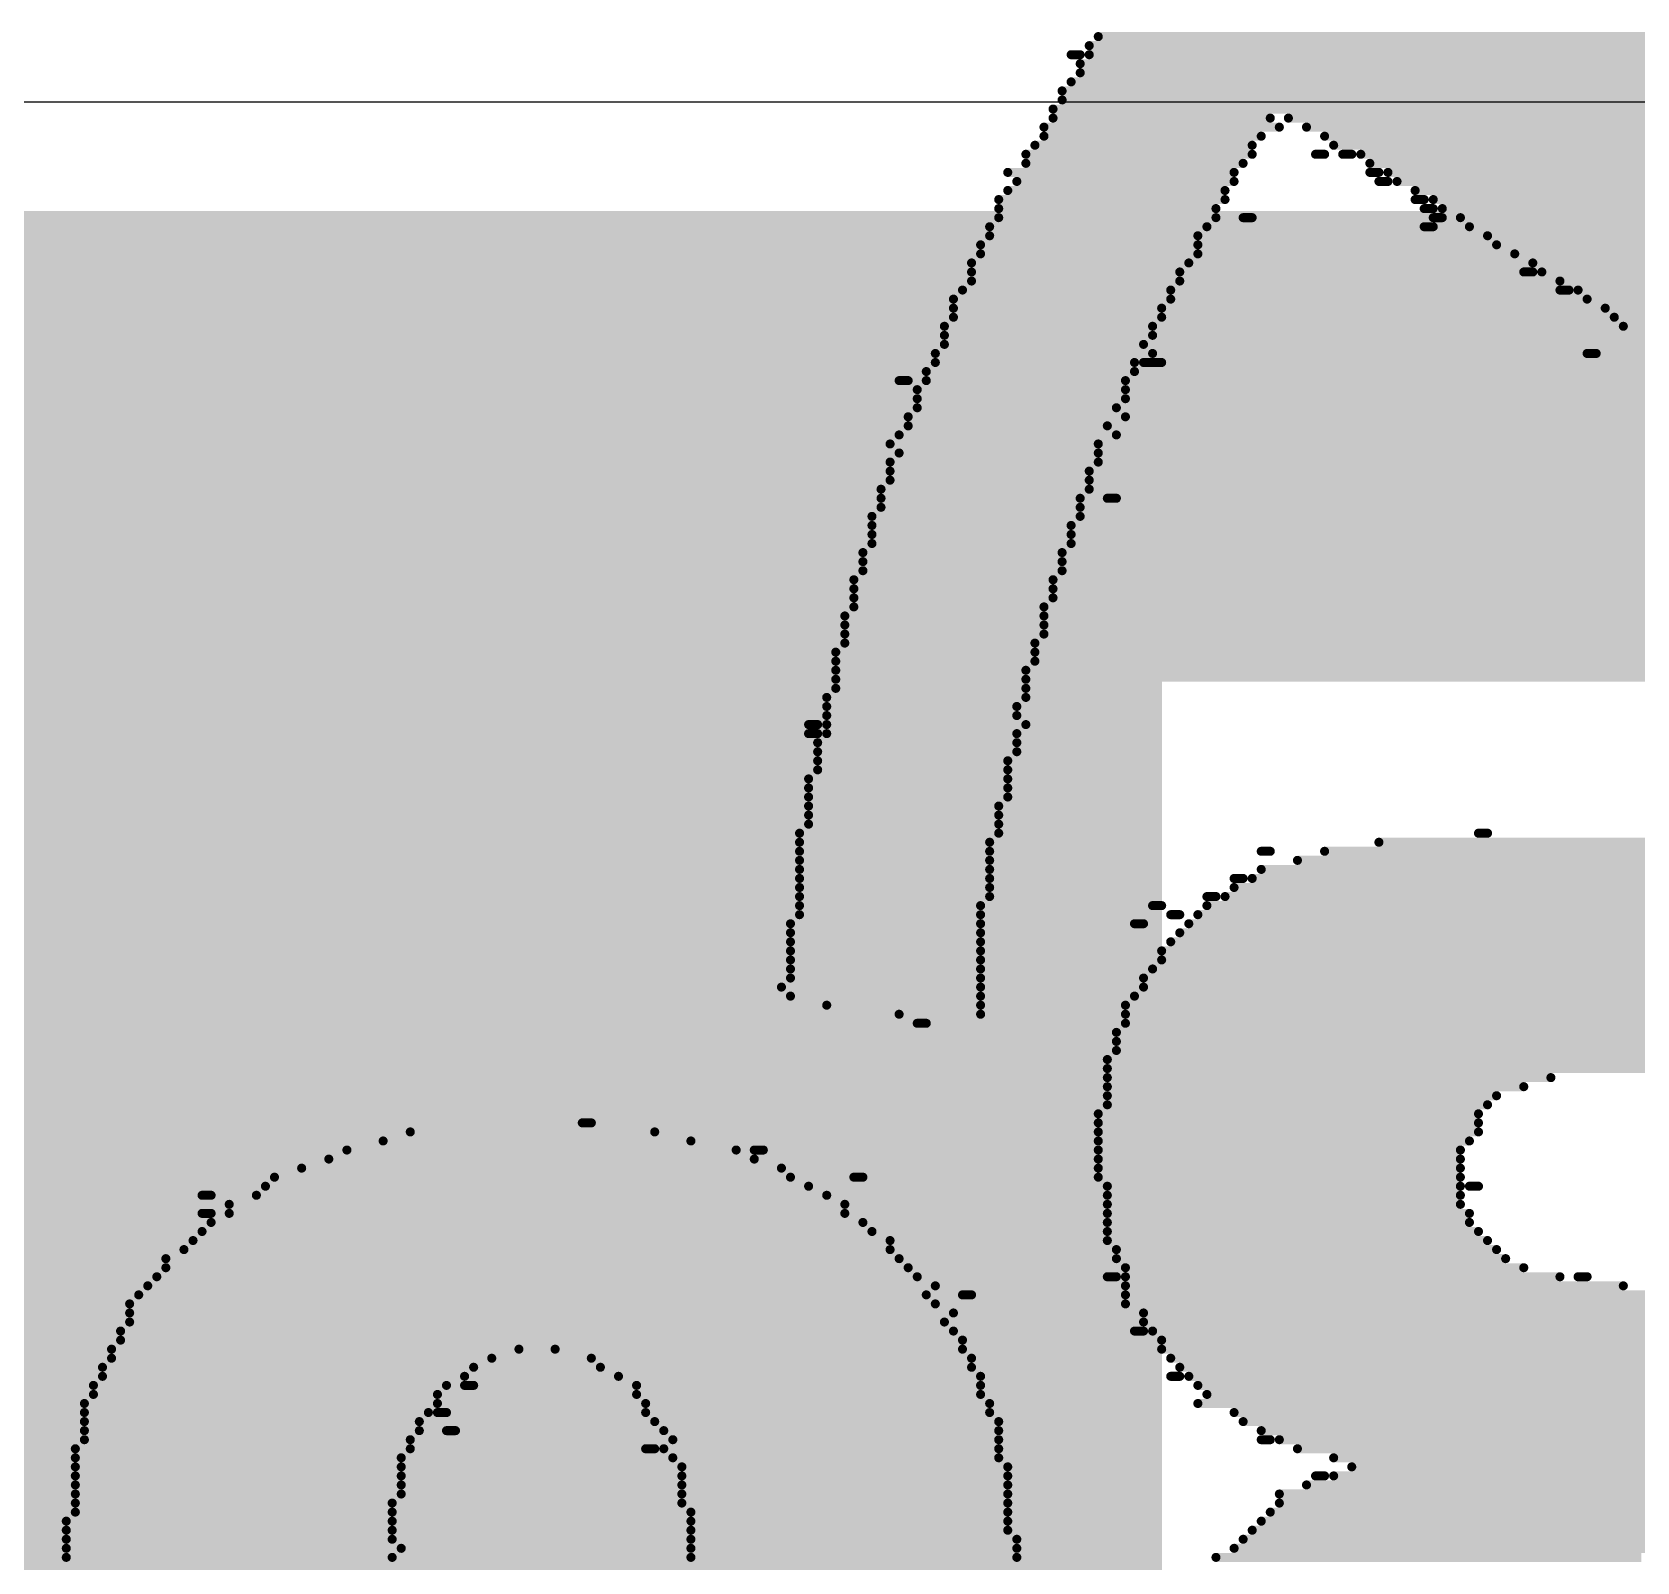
# Model space of a CAD drawing. Header units: inches. Extents: x 0 to 446, y -21 to 70.
# Drawn here: x 17.565 to 22.068, y 52.612 to 56.905 of the extents above; entities that cross this region are included whole.
import ezdxf

# ---------------------------------------------------------------- set-up
doc = ezdxf.new("R2010")
doc.units = ezdxf.units.IN
doc.layers.add('Bottom Overlay', color=54, linetype='Continuous')
doc.layers.add('Top Layer', color=1, linetype='Continuous')

msp = doc.modelspace()

# ---------------------------------------------------------------- hatches: boundary and pattern name
at = {"layer": 'Top Layer'}
for points in [[(11.8999, 10.6627), (20.7353, 10.6627), (20.7353, 56.4031), (11.8999, 56.4031)], [(15.3378, 55.0823), (81.581, 55.0823), (81.581, 56.4031), (15.3378, 56.4031)]]:
    msp.add_hatch(color=1, dxfattribs=at).paths.add_polyline_path(points)

# ---------------------------------------------------------------- linework, layer by layer
at = {"layer": 'Bottom Overlay', "const_width": 0.0254}
for points in [[(20.5308, 56.8667), (24.4424, 56.8667)], [(20.5562, 56.8921), (24.417, 56.8921)], [(20.48, 56.8413), (20.5054, 56.8413)], [(20.5054, 56.8159), (24.5186, 56.8159)], [(20.5308, 56.8413), (24.4678, 56.8413)], [(20.5054, 56.7905), (24.544, 56.7905)], [(20.4546, 56.7397), (24.5948, 56.7397)], [(20.48, 56.7651), (24.5694, 56.7651)], [(20.4292, 56.6889), (24.6456, 56.6889)], [(20.4546, 56.7143), (24.6202, 56.7143)], [(20.4038, 56.6381), (21.0642, 56.6381)], [(20.4292, 56.6635), (21.0388, 56.6635)], [(21.0896, 56.6635), (24.671, 56.6635)], [(21.1404, 56.6381), (24.6964, 56.6381)], [(20.4038, 56.6127), (21.0134, 56.6127)], [(21.1912, 56.6127), (24.7218, 56.6127)], [(20.353, 56.5619), (20.988, 56.5619)], [(20.3784, 56.5873), (20.988, 56.5873)], [(21.1658, 56.5619), (21.1912, 56.5619)], [(21.2166, 56.5873), (24.7472, 56.5873)], [(21.242, 56.5619), (21.2674, 56.5619)], [(21.2928, 56.5619), (24.7726, 56.5619)], [(20.3022, 56.5111), (20.9372, 56.5111)], [(20.353, 56.5365), (20.9626, 56.5365)], [(21.3182, 56.5365), (24.798, 56.5365)], [(21.3182, 56.5111), (21.3436, 56.5111)], [(21.369, 56.5111), (24.8234, 56.5111)], [(20.3022, 56.4603), (20.9118, 56.4603)], [(20.3276, 56.4857), (20.9372, 56.4857)], [(21.3436, 56.4857), (21.369, 56.4857)], [(21.3944, 56.4857), (24.8488, 56.4857)], [(21.4452, 56.4603), (24.8996, 56.4603)], [(20.2768, 56.4349), (20.9118, 56.4349)], [(20.2768, 56.4095), (20.8864, 56.4095)], [(21.4452, 56.4349), (21.4706, 56.4349)], [(21.4706, 56.4095), (21.496, 56.4095)], [(21.496, 56.4349), (24.925, 56.4349)], [(21.5214, 56.4095), (24.925, 56.4095)], [(20.2768, 56.3841), (20.8864, 56.3841)], [(20.9626, 56.3841), (20.988, 56.3841)], [(21.496, 56.3841), (21.5214, 56.3841)], [(21.5722, 56.3841), (24.9504, 56.3841)], [(20.2514, 56.3587), (20.861, 56.3587)], [(20.2514, 56.3333), (20.8356, 56.3333)], [(21.4706, 56.3587), (21.496, 56.3587)], [(21.5976, 56.3587), (25.0012, 56.3587)], [(21.6484, 56.3333), (25.0266, 56.3333)], [(20.226, 56.3079), (20.8356, 56.3079)], [(20.226, 56.2825), (20.8356, 56.2825)], [(21.6738, 56.3079), (25.052, 56.3079)], [(21.7246, 56.2825), (25.0774, 56.2825)], [(20.2006, 56.2571), (20.8102, 56.2571)], [(20.2006, 56.2317), (20.7848, 56.2317)], [(21.75, 56.2317), (21.7754, 56.2317)], [(21.7754, 56.2571), (25.1028, 56.2571)], [(21.8008, 56.2317), (25.1282, 56.2317)], [(20.2006, 56.2063), (20.7848, 56.2063)], [(21.8516, 56.2063), (25.1536, 56.2063)], [(20.1498, 56.1555), (20.7594, 56.1555)], [(20.1752, 56.1809), (20.7594, 56.1809)], [(21.8516, 56.1809), (21.877, 56.1809)], [(21.9024, 56.1809), (25.179, 56.1809)], [(21.9278, 56.1555), (25.2044, 56.1555)], [(20.1498, 56.1301), (20.734, 56.1301)], [(20.1498, 56.1047), (20.734, 56.1047)], [(21.9786, 56.1301), (25.2298, 56.1301)], [(22.004, 56.1047), (25.2806, 56.1047)], [(20.1244, 56.0793), (20.7086, 56.0793)], [(20.1244, 56.0539), (20.7086, 56.0539)], [(22.0294, 56.0793), (25.2806, 56.0793)], [(22.0802, 56.0539), (25.306, 56.0539)], [(20.099, 56.0031), (20.7086, 56.0031)], [(20.1244, 56.0285), (20.6832, 56.0285)], [(21.9278, 56.0031), (21.9532, 56.0031)], [(20.099, 55.9777), (20.6578, 55.9777)], [(20.6832, 55.9777), (20.734, 55.9777)], [(19.9974, 55.9269), (20.0228, 55.9269)], [(20.0736, 55.9523), (20.6578, 55.9523)], [(20.0736, 55.9269), (20.6324, 55.9269)], [(20.0482, 55.9015), (20.6324, 55.9015)], [(20.0482, 55.8761), (20.6324, 55.8761)], [(20.0228, 55.8253), (20.6324, 55.8253)], [(20.0482, 55.8507), (20.607, 55.8507)], [(20.0228, 55.7999), (20.5816, 55.7999)], [(19.972, 55.7491), (20.5562, 55.7491)], [(19.9974, 55.7745), (20.607, 55.7745)], [(19.972, 55.6983), (20.5562, 55.6983)], [(19.9974, 55.7237), (20.5562, 55.7237)], [(19.972, 55.6729), (20.5308, 55.6729)], [(19.972, 55.6475), (20.5308, 55.6475)], [(19.9466, 55.6221), (20.5308, 55.6221)], [(19.9466, 55.5967), (20.5054, 55.5967)], [(19.9466, 55.5713), (20.5054, 55.5713)], [(20.5816, 55.5967), (20.607, 55.5967)], [(19.9212, 55.5459), (20.5054, 55.5459)], [(19.9212, 55.5205), (20.48, 55.5205)], [(19.9212, 55.4951), (20.48, 55.4951)], [(19.9212, 55.4697), (20.48, 55.4697)], [(19.8958, 55.4443), (20.4546, 55.4443)], [(19.8958, 55.4189), (20.4546, 55.4189)], [(19.8958, 55.3935), (20.4546, 55.3935)], [(19.8704, 55.3681), (20.4292, 55.3681)], [(19.8704, 55.3427), (20.4292, 55.3427)], [(19.8704, 55.3173), (20.4292, 55.3173)], [(19.8704, 55.2919), (20.4038, 55.2919)], [(19.845, 55.2665), (20.4038, 55.2665)], [(19.845, 55.2411), (20.4038, 55.2411)], [(19.845, 55.2157), (20.4038, 55.2157)], [(19.8196, 55.1649), (20.3784, 55.1649)], [(19.845, 55.1903), (20.3784, 55.1903)], [(19.8196, 55.1395), (20.3784, 55.1395)], [(19.8196, 55.1141), (20.353, 55.1141)], [(19.8196, 55.0887), (20.353, 55.0887)], [(19.8196, 55.0633), (20.353, 55.0633)], [(19.7942, 55.0379), (20.353, 55.0379)], [(19.7942, 55.0125), (20.3276, 55.0125)], [(19.7942, 54.9871), (20.3276, 54.9871)], [(19.7434, 54.9617), (19.7688, 54.9617)], [(19.7434, 54.9363), (19.7688, 54.9363)], [(19.7942, 54.9617), (20.353, 54.9617)], [(19.7942, 54.9363), (20.3276, 54.9363)], [(19.7688, 54.9109), (20.3276, 54.9109)], [(19.7688, 54.8855), (20.3276, 54.8855)], [(19.7688, 54.8601), (20.3022, 54.8601)], [(19.7688, 54.8347), (20.3022, 54.8347)], [(19.7434, 54.8093), (20.3022, 54.8093)], [(19.7434, 54.7839), (20.3022, 54.7839)], [(19.7434, 54.7585), (20.3022, 54.7585)], [(19.7434, 54.7331), (20.2768, 54.7331)], [(19.7434, 54.7077), (20.2768, 54.7077)], [(19.718, 54.6569), (20.2768, 54.6569)], [(19.7434, 54.6823), (20.2768, 54.6823)], [(21.623, 54.6569), (21.6484, 54.6569)], [(19.718, 54.6315), (20.2514, 54.6315)], [(19.718, 54.6061), (20.2514, 54.6061)], [(21.0134, 54.6061), (21.0388, 54.6061)], [(21.1912, 54.6061), (23.4264, 54.6061)], [(21.3436, 54.6315), (23.4264, 54.6315)], [(19.718, 54.5807), (20.2514, 54.5807)], [(21.115, 54.5807), (23.4264, 54.5807)], [(19.718, 54.5553), (20.2514, 54.5553)], [(19.718, 54.5299), (20.2514, 54.5299)], [(20.9372, 54.5299), (20.9626, 54.5299)], [(20.988, 54.5299), (23.4264, 54.5299)], [(21.0134, 54.5553), (23.4264, 54.5553)], [(19.718, 54.5045), (20.2514, 54.5045)], [(19.718, 54.4791), (20.2514, 54.4791)], [(20.861, 54.4791), (20.8864, 54.4791)], [(20.9118, 54.4791), (23.4264, 54.4791)], [(20.9372, 54.5045), (23.4264, 54.5045)], [(19.718, 54.4537), (20.226, 54.4537)], [(19.718, 54.4283), (20.226, 54.4283)], [(20.7086, 54.4537), (20.734, 54.4537)], [(20.7594, 54.4283), (20.7848, 54.4283)], [(20.8356, 54.4283), (23.4264, 54.4283)], [(20.861, 54.4537), (23.4264, 54.4537)], [(19.6926, 54.4029), (20.226, 54.4029)], [(20.6578, 54.4029), (20.6832, 54.4029)], [(20.8102, 54.4029), (23.4264, 54.4029)], [(19.6926, 54.3775), (20.226, 54.3775)], [(19.6926, 54.3521), (20.226, 54.3521)], [(20.7594, 54.3521), (23.4264, 54.3521)], [(20.7848, 54.3775), (23.4264, 54.3775)], [(19.6926, 54.3267), (20.226, 54.3267)], [(19.6926, 54.3013), (20.226, 54.3013)], [(20.734, 54.3267), (23.4264, 54.3267)], [(20.734, 54.3013), (23.4264, 54.3013)], [(19.6926, 54.2759), (20.226, 54.2759)], [(19.6926, 54.2505), (20.226, 54.2505)], [(20.6832, 54.2505), (23.4264, 54.2505)], [(20.7086, 54.2759), (23.4264, 54.2759)], [(19.6672, 54.2251), (20.226, 54.2251)], [(20.6832, 54.2251), (23.4264, 54.2251)], [(19.6926, 54.1997), (20.226, 54.1997)], [(19.7942, 54.1743), (20.226, 54.1743)], [(20.6324, 54.1743), (23.4264, 54.1743)], [(20.6578, 54.1997), (23.4264, 54.1997)], [(19.9974, 54.1489), (20.226, 54.1489)], [(20.0482, 54.1235), (20.0736, 54.1235)], [(20.6324, 54.1489), (23.4264, 54.1489)], [(20.6324, 54.1235), (23.4264, 54.1235)], [(20.607, 54.0981), (23.4264, 54.0981)], [(20.607, 54.0727), (23.4264, 54.0727)], [(20.5816, 54.0219), (23.4264, 54.0219)], [(20.607, 54.0473), (23.4264, 54.0473)], [(20.5816, 53.9965), (23.4264, 53.9965)], [(20.5816, 53.9711), (21.8262, 53.9711)], [(20.5816, 53.9457), (21.75, 53.9457)], [(20.5816, 53.9203), (21.6738, 53.9203)], [(20.5816, 53.8949), (21.6484, 53.8949)], [(19.1084, 53.8441), (19.1338, 53.8441)], [(20.5562, 53.8695), (21.623, 53.8695)], [(20.5562, 53.8441), (21.623, 53.8441)], [(18.6258, 53.8187), (19.3116, 53.8187)], [(20.5562, 53.8187), (21.623, 53.8187)], [(18.448, 53.7679), (19.5402, 53.7679)], [(18.5496, 53.7933), (19.4132, 53.7933)], [(19.591, 53.7679), (19.6164, 53.7679)], [(20.5562, 53.7933), (21.5976, 53.7933)], [(20.5562, 53.7679), (21.5722, 53.7679)], [(18.321, 53.7171), (19.6672, 53.7171)], [(18.3972, 53.7425), (19.591, 53.7425)], [(20.5562, 53.7425), (21.5722, 53.7425)], [(20.5562, 53.7171), (21.5722, 53.7171)], [(18.2194, 53.6663), (19.7434, 53.6663)], [(18.2448, 53.6917), (19.6926, 53.6917)], [(19.8704, 53.6917), (19.8958, 53.6917)], [(20.5562, 53.6917), (21.5722, 53.6917)], [(20.5816, 53.6663), (21.5722, 53.6663)], [(21.5976, 53.6663), (21.623, 53.6663)], [(18.0416, 53.6409), (18.067, 53.6409)], [(18.1178, 53.6155), (19.845, 53.6155)], [(18.194, 53.6409), (19.7942, 53.6409)], [(20.5816, 53.6409), (21.5722, 53.6409)], [(20.5816, 53.6155), (21.5722, 53.6155)], [(18.0416, 53.5901), (18.067, 53.5901)], [(18.1178, 53.5901), (19.845, 53.5901)], [(20.5816, 53.5901), (21.5976, 53.5901)], [(18.0416, 53.5393), (19.9212, 53.5393)], [(18.067, 53.5647), (19.8958, 53.5647)], [(20.5816, 53.5647), (21.5976, 53.5647)], [(20.5816, 53.5393), (21.623, 53.5393)], [(17.9908, 53.4885), (19.972, 53.4885)], [(18.0162, 53.5139), (19.972, 53.5139)], [(20.5816, 53.5139), (21.6484, 53.5139)], [(20.607, 53.4885), (21.6738, 53.4885)], [(17.94, 53.4631), (19.9974, 53.4631)], [(17.94, 53.4377), (20.0228, 53.4377)], [(20.607, 53.4631), (21.6992, 53.4631)], [(20.6324, 53.4377), (21.75, 53.4377)], [(17.9146, 53.4123), (20.0482, 53.4123)], [(20.5816, 53.4123), (20.607, 53.4123)], [(20.6324, 53.4123), (21.8516, 53.4123)], [(21.9024, 53.4123), (21.9278, 53.4123)], [(17.8638, 53.3615), (20.0736, 53.3615)], [(17.8892, 53.3869), (20.099, 53.3869)], [(20.1752, 53.3615), (20.2006, 53.3615)], [(20.6324, 53.3869), (22.0294, 53.3869)], [(20.6324, 53.3615), (23.4264, 53.3615)], [(17.8384, 53.3361), (20.099, 53.3361)], [(17.8384, 53.3107), (20.1498, 53.3107)], [(20.6324, 53.3361), (23.4264, 53.3361)], [(20.6832, 53.3107), (23.4264, 53.3107)], [(17.813, 53.2599), (20.1498, 53.2599)], [(17.8384, 53.2853), (20.1244, 53.2853)], [(20.6578, 53.2599), (20.6832, 53.2599)], [(20.6832, 53.2853), (23.4264, 53.2853)], [(20.7086, 53.2599), (23.4264, 53.2599)], [(17.813, 53.2345), (20.1752, 53.2345)], [(20.734, 53.2345), (23.4264, 53.2345)], [(17.7876, 53.2091), (18.9306, 53.2091)], [(17.7876, 53.1837), (18.8544, 53.1837)], [(19.0322, 53.2091), (20.1752, 53.2091)], [(19.1338, 53.1837), (20.2006, 53.1837)], [(20.734, 53.2091), (23.4264, 53.2091)], [(20.7594, 53.1837), (23.4264, 53.1837)], [(17.7622, 53.1583), (18.8036, 53.1583)], [(17.7622, 53.1329), (18.7782, 53.1329)], [(19.1592, 53.1583), (20.2006, 53.1583)], [(19.21, 53.1329), (20.226, 53.1329)], [(20.7594, 53.1329), (20.7848, 53.1329)], [(20.7848, 53.1583), (23.4264, 53.1583)], [(20.8102, 53.1329), (23.4264, 53.1329)], [(17.7368, 53.1075), (18.7274, 53.1075)], [(17.7368, 53.0821), (18.702, 53.0821)], [(18.7782, 53.1075), (18.8036, 53.1075)], [(19.2608, 53.1075), (20.226, 53.1075)], [(19.2608, 53.0821), (20.226, 53.0821)], [(20.8356, 53.1075), (23.4264, 53.1075)], [(20.861, 53.0821), (23.4264, 53.0821)], [(17.7114, 53.0567), (18.702, 53.0567)], [(17.7114, 53.0313), (18.6766, 53.0313)], [(18.702, 53.0313), (18.7274, 53.0313)], [(19.2862, 53.0567), (20.2514, 53.0567)], [(19.2862, 53.0313), (20.2514, 53.0313)], [(20.8356, 53.0567), (23.4264, 53.0567)], [(20.9372, 53.0313), (23.4264, 53.0313)], [(17.7114, 53.0059), (18.6512, 53.0059)], [(19.3116, 53.0059), (20.2768, 53.0059)], [(20.9626, 53.0059), (23.4264, 53.0059)], [(17.7114, 52.9805), (18.6512, 52.9805)], [(17.7114, 52.9551), (18.6258, 52.9551)], [(18.7274, 52.9805), (18.7528, 52.9805)], [(19.337, 52.9805), (20.2768, 52.9805)], [(19.3624, 52.9551), (20.2768, 52.9551)], [(21.0134, 52.9805), (23.4264, 52.9805)], [(21.0134, 52.9551), (21.0388, 52.9551)], [(21.0642, 52.9551), (23.4264, 52.9551)], [(17.686, 52.9297), (18.6258, 52.9297)], [(17.686, 52.9043), (18.6004, 52.9043)], [(19.2862, 52.9297), (19.3116, 52.9297)], [(19.337, 52.9297), (20.2768, 52.9297)], [(19.3624, 52.9043), (20.2768, 52.9043)], [(21.115, 52.9297), (23.4264, 52.9297)], [(21.2166, 52.9043), (23.4264, 52.9043)], [(17.686, 52.8789), (18.6004, 52.8789)], [(17.686, 52.8535), (18.6004, 52.8535)], [(19.3878, 52.8789), (20.3022, 52.8789)], [(19.3878, 52.8535), (20.3022, 52.8535)], [(21.1658, 52.8535), (21.1912, 52.8535)], [(21.2166, 52.8535), (23.4264, 52.8535)], [(21.2674, 52.8789), (23.4264, 52.8789)], [(17.686, 52.8281), (18.6004, 52.8281)], [(19.3878, 52.8281), (20.3022, 52.8281)], [(21.1404, 52.8281), (23.4264, 52.8281)], [(17.686, 52.8027), (18.6004, 52.8027)], [(17.686, 52.7773), (18.575, 52.7773)], [(19.3878, 52.8027), (20.3022, 52.8027)], [(19.3878, 52.7773), (20.3022, 52.7773)], [(21.0642, 52.8027), (23.4264, 52.8027)], [(21.0642, 52.7773), (23.4264, 52.7773)], [(17.6606, 52.7265), (18.575, 52.7265)], [(17.686, 52.7519), (18.575, 52.7519)], [(19.4132, 52.7519), (20.3022, 52.7519)], [(19.4132, 52.7265), (20.3022, 52.7265)], [(21.0134, 52.7265), (22.2072, 52.7265)], [(21.0388, 52.7519), (22.2834, 52.7519)], [(17.6606, 52.7011), (18.575, 52.7011)], [(17.6606, 52.6757), (18.575, 52.6757)], [(19.4132, 52.7011), (20.3022, 52.7011)], [(19.4132, 52.6757), (20.3276, 52.6757)], [(20.9626, 52.6757), (22.131, 52.6757)], [(20.988, 52.7011), (22.131, 52.7011)], [(17.6606, 52.6503), (18.6004, 52.6503)], [(17.6606, 52.6249), (18.575, 52.6249)], [(19.4132, 52.6503), (20.3276, 52.6503)], [(19.4132, 52.6249), (20.3276, 52.6249)], [(20.8864, 52.6249), (22.0802, 52.6249)], [(20.9372, 52.6503), (22.1056, 52.6503)]]:
    msp.add_lwpolyline(points, dxfattribs=at)
at = {"layer": 'Bottom Overlay', "const_width": 0.0127}
for points in [[(20.5245, 56.8667, 1), (20.5372, 56.8667, 1)], [(20.5499, 56.8921, 1), (20.5626, 56.8921, 1)], [(20.4737, 56.8413, 1), (20.4864, 56.8413, 1)], [(20.4991, 56.8413, 1), (20.5118, 56.8413, 1)], [(20.4991, 56.8159, 1), (20.5118, 56.8159, 1)], [(20.5245, 56.8413, 1), (20.5372, 56.8413, 1)], [(20.4991, 56.7905, 1), (20.5118, 56.7905, 1)], [(20.4483, 56.7397, 1), (20.461, 56.7397, 1)], [(20.4737, 56.7651, 1), (20.4864, 56.7651, 1)], [(20.4229, 56.6889, 1), (20.4356, 56.6889, 1)], [(20.4483, 56.7143, 1), (20.461, 56.7143, 1)], [(20.3975, 56.6381, 1), (20.4102, 56.6381, 1)], [(20.4229, 56.6635, 1), (20.4356, 56.6635, 1)], [(21.0325, 56.6635, 1), (21.0452, 56.6635, 1)], [(21.0579, 56.6381, 1), (21.0706, 56.6381, 1)], [(21.0833, 56.6635, 1), (21.096, 56.6635, 1)], [(21.1341, 56.6381, 1), (21.1468, 56.6381, 1)], [(20.3975, 56.6127, 1), (20.4102, 56.6127, 1)], [(21.0071, 56.6127, 1), (21.0198, 56.6127, 1)], [(21.1849, 56.6127, 1), (21.1976, 56.6127, 1)], [(20.3467, 56.5619, 1), (20.3594, 56.5619, 1)], [(20.3721, 56.5873, 1), (20.3848, 56.5873, 1)], [(20.9817, 56.5873, 1), (20.9944, 56.5873, 1)], [(20.9817, 56.5619, 1), (20.9944, 56.5619, 1)], [(21.1595, 56.5619, 1), (21.1722, 56.5619, 1)], [(21.1849, 56.5619, 1), (21.1976, 56.5619, 1)], [(21.2103, 56.5873, 1), (21.223, 56.5873, 1)], [(21.2357, 56.5619, 1), (21.2484, 56.5619, 1)], [(21.2611, 56.5619, 1), (21.2738, 56.5619, 1)], [(21.2865, 56.5619, 1), (21.2992, 56.5619, 1)], [(20.2959, 56.5111, 1), (20.3086, 56.5111, 1)], [(20.3467, 56.5365, 1), (20.3594, 56.5365, 1)], [(20.9309, 56.5111, 1), (20.9436, 56.5111, 1)], [(20.9563, 56.5365, 1), (20.969, 56.5365, 1)], [(21.3119, 56.5365, 1), (21.3246, 56.5365, 1)], [(21.3119, 56.5111, 1), (21.3246, 56.5111, 1)], [(21.3373, 56.5111, 1), (21.35, 56.5111, 1)], [(21.3627, 56.5111, 1), (21.3754, 56.5111, 1)], [(20.2959, 56.4603, 1), (20.3086, 56.4603, 1)], [(20.3213, 56.4857, 1), (20.334, 56.4857, 1)], [(20.9055, 56.4603, 1), (20.9182, 56.4603, 1)], [(20.9309, 56.4857, 1), (20.9436, 56.4857, 1)], [(21.3373, 56.4857, 1), (21.35, 56.4857, 1)], [(21.3627, 56.4857, 1), (21.3754, 56.4857, 1)], [(21.3881, 56.4857, 1), (21.4008, 56.4857, 1)], [(21.4389, 56.4603, 1), (21.4516, 56.4603, 1)], [(20.2705, 56.4349, 1), (20.2832, 56.4349, 1)], [(20.2705, 56.4095, 1), (20.2832, 56.4095, 1)], [(20.8801, 56.4095, 1), (20.8928, 56.4095, 1)], [(20.9055, 56.4349, 1), (20.9182, 56.4349, 1)], [(21.4389, 56.4349, 1), (21.4516, 56.4349, 1)], [(21.4643, 56.4349, 1), (21.477, 56.4349, 1)], [(21.4643, 56.4095, 1), (21.477, 56.4095, 1)], [(21.4897, 56.4349, 1), (21.5024, 56.4349, 1)], [(21.4897, 56.4095, 1), (21.5024, 56.4095, 1)], [(21.5151, 56.4095, 1), (21.5278, 56.4095, 1)], [(20.2705, 56.3841, 1), (20.2832, 56.3841, 1)], [(20.8801, 56.3841, 1), (20.8928, 56.3841, 1)], [(20.9563, 56.3841, 1), (20.969, 56.3841, 1)], [(20.9817, 56.3841, 1), (20.9944, 56.3841, 1)], [(21.4897, 56.3841, 1), (21.5024, 56.3841, 1)], [(21.5151, 56.3841, 1), (21.5278, 56.3841, 1)], [(21.5659, 56.3841, 1), (21.5786, 56.3841, 1)], [(20.2451, 56.3587, 1), (20.2578, 56.3587, 1)], [(20.2451, 56.3333, 1), (20.2578, 56.3333, 1)], [(20.8293, 56.3333, 1), (20.842, 56.3333, 1)], [(20.8547, 56.3587, 1), (20.8674, 56.3587, 1)], [(21.4643, 56.3587, 1), (21.477, 56.3587, 1)], [(21.4897, 56.3587, 1), (21.5024, 56.3587, 1)], [(21.5913, 56.3587, 1), (21.604, 56.3587, 1)], [(21.6421, 56.3333, 1), (21.6548, 56.3333, 1)], [(20.2197, 56.3079, 1), (20.2324, 56.3079, 1)], [(20.2197, 56.2825, 1), (20.2324, 56.2825, 1)], [(20.8293, 56.3079, 1), (20.842, 56.3079, 1)], [(20.8293, 56.2825, 1), (20.842, 56.2825, 1)], [(21.6675, 56.3079, 1), (21.6802, 56.3079, 1)], [(21.7183, 56.2825, 1), (21.731, 56.2825, 1)], [(20.1943, 56.2571, 1), (20.207, 56.2571, 1)], [(20.1943, 56.2317, 1), (20.207, 56.2317, 1)], [(20.7785, 56.2317, 1), (20.7912, 56.2317, 1)], [(20.8039, 56.2571, 1), (20.8166, 56.2571, 1)], [(21.7437, 56.2317, 1), (21.7564, 56.2317, 1)], [(21.7691, 56.2571, 1), (21.7818, 56.2571, 1)], [(21.7691, 56.2317, 1), (21.7818, 56.2317, 1)], [(21.7945, 56.2317, 1), (21.8072, 56.2317, 1)], [(20.1943, 56.2063, 1), (20.207, 56.2063, 1)], [(20.7785, 56.2063, 1), (20.7912, 56.2063, 1)], [(21.8453, 56.2063, 1), (21.858, 56.2063, 1)], [(20.1435, 56.1555, 1), (20.1562, 56.1555, 1)], [(20.1689, 56.1809, 1), (20.1816, 56.1809, 1)], [(20.7531, 56.1809, 1), (20.7658, 56.1809, 1)], [(20.7531, 56.1555, 1), (20.7658, 56.1555, 1)], [(21.8453, 56.1809, 1), (21.858, 56.1809, 1)], [(21.8707, 56.1809, 1), (21.8834, 56.1809, 1)], [(21.8961, 56.1809, 1), (21.9088, 56.1809, 1)], [(21.9215, 56.1555, 1), (21.9342, 56.1555, 1)], [(20.1435, 56.1301, 1), (20.1562, 56.1301, 1)], [(20.1435, 56.1047, 1), (20.1562, 56.1047, 1)], [(20.7277, 56.1301, 1), (20.7404, 56.1301, 1)], [(20.7277, 56.1047, 1), (20.7404, 56.1047, 1)], [(21.9723, 56.1301, 1), (21.985, 56.1301, 1)], [(21.9977, 56.1047, 1), (22.0104, 56.1047, 1)], [(20.1181, 56.0793, 1), (20.1308, 56.0793, 1)], [(20.1181, 56.0539, 1), (20.1308, 56.0539, 1)], [(20.7023, 56.0793, 1), (20.715, 56.0793, 1)], [(20.7023, 56.0539, 1), (20.715, 56.0539, 1)], [(22.0231, 56.0793, 1), (22.0358, 56.0793, 1)], [(20.0927, 56.0031, 1), (20.1054, 56.0031, 1)], [(20.1181, 56.0285, 1), (20.1308, 56.0285, 1)], [(20.6769, 56.0285, 1), (20.6896, 56.0285, 1)], [(20.7023, 56.0031, 1), (20.715, 56.0031, 1)], [(21.9215, 56.0031, 1), (21.9342, 56.0031, 1)], [(21.9469, 56.0031, 1), (21.9596, 56.0031, 1)], [(20.0927, 55.9777, 1), (20.1054, 55.9777, 1)], [(20.6515, 55.9777, 1), (20.6642, 55.9777, 1)], [(20.6769, 55.9777, 1), (20.6896, 55.9777, 1)], [(20.7277, 55.9777, 1), (20.7404, 55.9777, 1)], [(19.9911, 55.9269, 1), (20.0038, 55.9269, 1)], [(20.0165, 55.9269, 1), (20.0292, 55.9269, 1)], [(20.0673, 55.9523, 1), (20.08, 55.9523, 1)], [(20.0673, 55.9269, 1), (20.08, 55.9269, 1)], [(20.6261, 55.9269, 1), (20.6388, 55.9269, 1)], [(20.6515, 55.9523, 1), (20.6642, 55.9523, 1)], [(20.0419, 55.9015, 1), (20.0546, 55.9015, 1)], [(20.0419, 55.8761, 1), (20.0546, 55.8761, 1)], [(20.6261, 55.9015, 1), (20.6388, 55.9015, 1)], [(20.6261, 55.8761, 1), (20.6388, 55.8761, 1)], [(20.0165, 55.8253, 1), (20.0292, 55.8253, 1)], [(20.0419, 55.8507, 1), (20.0546, 55.8507, 1)], [(20.6007, 55.8507, 1), (20.6134, 55.8507, 1)], [(20.6261, 55.8253, 1), (20.6388, 55.8253, 1)], [(20.0165, 55.7999, 1), (20.0292, 55.7999, 1)], [(20.5753, 55.7999, 1), (20.588, 55.7999, 1)], [(19.9657, 55.7491, 1), (19.9784, 55.7491, 1)], [(19.9911, 55.7745, 1), (20.0038, 55.7745, 1)], [(20.5499, 55.7491, 1), (20.5626, 55.7491, 1)], [(20.6007, 55.7745, 1), (20.6134, 55.7745, 1)], [(19.9657, 55.6983, 1), (19.9784, 55.6983, 1)], [(19.9911, 55.7237, 1), (20.0038, 55.7237, 1)], [(20.5499, 55.7237, 1), (20.5626, 55.7237, 1)], [(20.5499, 55.6983, 1), (20.5626, 55.6983, 1)], [(19.9657, 55.6729, 1), (19.9784, 55.6729, 1)], [(19.9657, 55.6475, 1), (19.9784, 55.6475, 1)], [(20.5245, 55.6729, 1), (20.5372, 55.6729, 1)], [(20.5245, 55.6475, 1), (20.5372, 55.6475, 1)], [(19.9403, 55.6221, 1), (19.953, 55.6221, 1)], [(20.5245, 55.6221, 1), (20.5372, 55.6221, 1)], [(19.9403, 55.5967, 1), (19.953, 55.5967, 1)], [(19.9403, 55.5713, 1), (19.953, 55.5713, 1)], [(20.4991, 55.5967, 1), (20.5118, 55.5967, 1)], [(20.4991, 55.5713, 1), (20.5118, 55.5713, 1)], [(20.5753, 55.5967, 1), (20.588, 55.5967, 1)], [(20.6007, 55.5967, 1), (20.6134, 55.5967, 1)], [(19.9149, 55.5459, 1), (19.9276, 55.5459, 1)], [(19.9149, 55.5205, 1), (19.9276, 55.5205, 1)], [(20.4737, 55.5205, 1), (20.4864, 55.5205, 1)], [(20.4991, 55.5459, 1), (20.5118, 55.5459, 1)], [(19.9149, 55.4951, 1), (19.9276, 55.4951, 1)], [(19.9149, 55.4697, 1), (19.9276, 55.4697, 1)], [(20.4737, 55.4951, 1), (20.4864, 55.4951, 1)], [(20.4737, 55.4697, 1), (20.4864, 55.4697, 1)], [(19.8895, 55.4443, 1), (19.9022, 55.4443, 1)], [(19.8895, 55.4189, 1), (19.9022, 55.4189, 1)], [(20.4483, 55.4443, 1), (20.461, 55.4443, 1)], [(20.4483, 55.4189, 1), (20.461, 55.4189, 1)], [(19.8895, 55.3935, 1), (19.9022, 55.3935, 1)], [(20.4483, 55.3935, 1), (20.461, 55.3935, 1)], [(19.8641, 55.3681, 1), (19.8768, 55.3681, 1)], [(19.8641, 55.3427, 1), (19.8768, 55.3427, 1)], [(20.4229, 55.3681, 1), (20.4356, 55.3681, 1)], [(20.4229, 55.3427, 1), (20.4356, 55.3427, 1)], [(19.8641, 55.3173, 1), (19.8768, 55.3173, 1)], [(19.8641, 55.2919, 1), (19.8768, 55.2919, 1)], [(20.3975, 55.2919, 1), (20.4102, 55.2919, 1)], [(20.4229, 55.3173, 1), (20.4356, 55.3173, 1)], [(19.8387, 55.2665, 1), (19.8514, 55.2665, 1)], [(19.8387, 55.2411, 1), (19.8514, 55.2411, 1)], [(20.3975, 55.2665, 1), (20.4102, 55.2665, 1)], [(20.3975, 55.2411, 1), (20.4102, 55.2411, 1)], [(19.8387, 55.2157, 1), (19.8514, 55.2157, 1)], [(20.3975, 55.2157, 1), (20.4102, 55.2157, 1)], [(19.8133, 55.1649, 1), (19.826, 55.1649, 1)], [(19.8387, 55.1903, 1), (19.8514, 55.1903, 1)], [(20.3721, 55.1903, 1), (20.3848, 55.1903, 1)], [(20.3721, 55.1649, 1), (20.3848, 55.1649, 1)], [(19.8133, 55.1395, 1), (19.826, 55.1395, 1)], [(19.8133, 55.1141, 1), (19.826, 55.1141, 1)], [(20.3467, 55.1141, 1), (20.3594, 55.1141, 1)], [(20.3721, 55.1395, 1), (20.3848, 55.1395, 1)], [(19.8133, 55.0887, 1), (19.826, 55.0887, 1)], [(19.8133, 55.0633, 1), (19.826, 55.0633, 1)], [(20.3467, 55.0887, 1), (20.3594, 55.0887, 1)], [(20.3467, 55.0633, 1), (20.3594, 55.0633, 1)], [(19.7879, 55.0379, 1), (19.8006, 55.0379, 1)], [(19.7879, 55.0125, 1), (19.8006, 55.0125, 1)], [(20.3213, 55.0125, 1), (20.334, 55.0125, 1)], [(20.3467, 55.0379, 1), (20.3594, 55.0379, 1)], [(19.7879, 54.9871, 1), (19.8006, 54.9871, 1)], [(20.3213, 54.9871, 1), (20.334, 54.9871, 1)], [(19.7371, 54.9617, 1), (19.7498, 54.9617, 1)], [(19.7371, 54.9363, 1), (19.7498, 54.9363, 1)], [(19.7625, 54.9617, 1), (19.7752, 54.9617, 1)], [(19.7625, 54.9363, 1), (19.7752, 54.9363, 1)], [(19.7879, 54.9617, 1), (19.8006, 54.9617, 1)], [(19.7879, 54.9363, 1), (19.8006, 54.9363, 1)], [(20.3213, 54.9363, 1), (20.334, 54.9363, 1)], [(20.3467, 54.9617, 1), (20.3594, 54.9617, 1)], [(19.7625, 54.9109, 1), (19.7752, 54.9109, 1)], [(19.7625, 54.8855, 1), (19.7752, 54.8855, 1)], [(20.3213, 54.9109, 1), (20.334, 54.9109, 1)], [(20.3213, 54.8855, 1), (20.334, 54.8855, 1)], [(19.7625, 54.8601, 1), (19.7752, 54.8601, 1)], [(19.7625, 54.8347, 1), (19.7752, 54.8347, 1)], [(20.2959, 54.8601, 1), (20.3086, 54.8601, 1)], [(20.2959, 54.8347, 1), (20.3086, 54.8347, 1)], [(19.7371, 54.8093, 1), (19.7498, 54.8093, 1)], [(20.2959, 54.8093, 1), (20.3086, 54.8093, 1)], [(19.7371, 54.7839, 1), (19.7498, 54.7839, 1)], [(19.7371, 54.7585, 1), (19.7498, 54.7585, 1)], [(20.2959, 54.7839, 1), (20.3086, 54.7839, 1)], [(20.2959, 54.7585, 1), (20.3086, 54.7585, 1)], [(19.7371, 54.7331, 1), (19.7498, 54.7331, 1)], [(19.7371, 54.7077, 1), (19.7498, 54.7077, 1)], [(20.2705, 54.7331, 1), (20.2832, 54.7331, 1)], [(20.2705, 54.7077, 1), (20.2832, 54.7077, 1)], [(19.7117, 54.6569, 1), (19.7244, 54.6569, 1)], [(19.7371, 54.6823, 1), (19.7498, 54.6823, 1)], [(20.2705, 54.6823, 1), (20.2832, 54.6823, 1)], [(20.2705, 54.6569, 1), (20.2832, 54.6569, 1)], [(21.6167, 54.6569, 1), (21.6294, 54.6569, 1)], [(21.6421, 54.6569, 1), (21.6548, 54.6569, 1)], [(19.7117, 54.6315, 1), (19.7244, 54.6315, 1)], [(19.7117, 54.6061, 1), (19.7244, 54.6061, 1)], [(20.2451, 54.6315, 1), (20.2578, 54.6315, 1)], [(20.2451, 54.6061, 1), (20.2578, 54.6061, 1)], [(21.0071, 54.6061, 1), (21.0198, 54.6061, 1)], [(21.0325, 54.6061, 1), (21.0452, 54.6061, 1)], [(21.1849, 54.6061, 1), (21.1976, 54.6061, 1)], [(21.3373, 54.6315, 1), (21.35, 54.6315, 1)], [(19.7117, 54.5807, 1), (19.7244, 54.5807, 1)], [(20.2451, 54.5807, 1), (20.2578, 54.5807, 1)], [(21.1087, 54.5807, 1), (21.1214, 54.5807, 1)], [(19.7117, 54.5553, 1), (19.7244, 54.5553, 1)], [(19.7117, 54.5299, 1), (19.7244, 54.5299, 1)], [(20.2451, 54.5553, 1), (20.2578, 54.5553, 1)], [(20.2451, 54.5299, 1), (20.2578, 54.5299, 1)], [(20.9309, 54.5299, 1), (20.9436, 54.5299, 1)], [(20.9563, 54.5299, 1), (20.969, 54.5299, 1)], [(20.9817, 54.5299, 1), (20.9944, 54.5299, 1)], [(21.0071, 54.5553, 1), (21.0198, 54.5553, 1)], [(19.7117, 54.5045, 1), (19.7244, 54.5045, 1)], [(19.7117, 54.4791, 1), (19.7244, 54.4791, 1)], [(20.2451, 54.5045, 1), (20.2578, 54.5045, 1)], [(20.2451, 54.4791, 1), (20.2578, 54.4791, 1)], [(20.8547, 54.4791, 1), (20.8674, 54.4791, 1)], [(20.8801, 54.4791, 1), (20.8928, 54.4791, 1)], [(20.9055, 54.4791, 1), (20.9182, 54.4791, 1)], [(20.9309, 54.5045, 1), (20.9436, 54.5045, 1)], [(19.7117, 54.4537, 1), (19.7244, 54.4537, 1)], [(19.7117, 54.4283, 1), (19.7244, 54.4283, 1)], [(20.2197, 54.4537, 1), (20.2324, 54.4537, 1)], [(20.2197, 54.4283, 1), (20.2324, 54.4283, 1)], [(20.7023, 54.4537, 1), (20.715, 54.4537, 1)], [(20.7277, 54.4537, 1), (20.7404, 54.4537, 1)], [(20.7531, 54.4283, 1), (20.7658, 54.4283, 1)], [(20.7785, 54.4283, 1), (20.7912, 54.4283, 1)], [(20.8293, 54.4283, 1), (20.842, 54.4283, 1)], [(20.8547, 54.4537, 1), (20.8674, 54.4537, 1)], [(19.6863, 54.4029, 1), (19.699, 54.4029, 1)], [(20.2197, 54.4029, 1), (20.2324, 54.4029, 1)], [(20.6515, 54.4029, 1), (20.6642, 54.4029, 1)], [(20.6769, 54.4029, 1), (20.6896, 54.4029, 1)], [(20.8039, 54.4029, 1), (20.8166, 54.4029, 1)], [(19.6863, 54.3775, 1), (19.699, 54.3775, 1)], [(19.6863, 54.3521, 1), (19.699, 54.3521, 1)], [(20.2197, 54.3775, 1), (20.2324, 54.3775, 1)], [(20.2197, 54.3521, 1), (20.2324, 54.3521, 1)], [(20.7531, 54.3521, 1), (20.7658, 54.3521, 1)], [(20.7785, 54.3775, 1), (20.7912, 54.3775, 1)], [(19.6863, 54.3267, 1), (19.699, 54.3267, 1)], [(19.6863, 54.3013, 1), (19.699, 54.3013, 1)], [(20.2197, 54.3267, 1), (20.2324, 54.3267, 1)], [(20.2197, 54.3013, 1), (20.2324, 54.3013, 1)], [(20.7277, 54.3267, 1), (20.7404, 54.3267, 1)], [(20.7277, 54.3013, 1), (20.7404, 54.3013, 1)], [(19.6863, 54.2759, 1), (19.699, 54.2759, 1)], [(19.6863, 54.2505, 1), (19.699, 54.2505, 1)], [(20.2197, 54.2759, 1), (20.2324, 54.2759, 1)], [(20.2197, 54.2505, 1), (20.2324, 54.2505, 1)], [(20.6769, 54.2505, 1), (20.6896, 54.2505, 1)], [(20.7023, 54.2759, 1), (20.715, 54.2759, 1)], [(19.6609, 54.2251, 1), (19.6736, 54.2251, 1)], [(20.2197, 54.2251, 1), (20.2324, 54.2251, 1)], [(20.6769, 54.2251, 1), (20.6896, 54.2251, 1)], [(19.6863, 54.1997, 1), (19.699, 54.1997, 1)], [(19.7879, 54.1743, 1), (19.8006, 54.1743, 1)], [(20.2197, 54.1997, 1), (20.2324, 54.1997, 1)], [(20.2197, 54.1743, 1), (20.2324, 54.1743, 1)], [(20.6261, 54.1743, 1), (20.6388, 54.1743, 1)], [(20.6515, 54.1997, 1), (20.6642, 54.1997, 1)], [(19.9911, 54.1489, 1), (20.0038, 54.1489, 1)], [(20.0419, 54.1235, 1), (20.0546, 54.1235, 1)], [(20.0673, 54.1235, 1), (20.08, 54.1235, 1)], [(20.2197, 54.1489, 1), (20.2324, 54.1489, 1)], [(20.6261, 54.1489, 1), (20.6388, 54.1489, 1)], [(20.6261, 54.1235, 1), (20.6388, 54.1235, 1)], [(20.6007, 54.0981, 1), (20.6134, 54.0981, 1)], [(20.6007, 54.0727, 1), (20.6134, 54.0727, 1)], [(20.5753, 54.0219, 1), (20.588, 54.0219, 1)], [(20.6007, 54.0473, 1), (20.6134, 54.0473, 1)], [(20.5753, 53.9965, 1), (20.588, 53.9965, 1)], [(20.5753, 53.9711, 1), (20.588, 53.9711, 1)], [(20.5753, 53.9457, 1), (20.588, 53.9457, 1)], [(21.7437, 53.9457, 1), (21.7564, 53.9457, 1)], [(21.8199, 53.9711, 1), (21.8326, 53.9711, 1)], [(20.5753, 53.9203, 1), (20.588, 53.9203, 1)], [(20.5753, 53.8949, 1), (20.588, 53.8949, 1)], [(21.6421, 53.8949, 1), (21.6548, 53.8949, 1)], [(21.6675, 53.9203, 1), (21.6802, 53.9203, 1)], [(19.1021, 53.8441, 1), (19.1148, 53.8441, 1)], [(19.1275, 53.8441, 1), (19.1402, 53.8441, 1)], [(20.5499, 53.8695, 1), (20.5626, 53.8695, 1)], [(20.5499, 53.8441, 1), (20.5626, 53.8441, 1)], [(21.6167, 53.8695, 1), (21.6294, 53.8695, 1)], [(21.6167, 53.8441, 1), (21.6294, 53.8441, 1)], [(18.6195, 53.8187, 1), (18.6322, 53.8187, 1)], [(19.3053, 53.8187, 1), (19.318, 53.8187, 1)], [(20.5499, 53.8187, 1), (20.5626, 53.8187, 1)], [(21.6167, 53.8187, 1), (21.6294, 53.8187, 1)], [(18.4417, 53.7679, 1), (18.4544, 53.7679, 1)], [(18.5433, 53.7933, 1), (18.556, 53.7933, 1)], [(19.4069, 53.7933, 1), (19.4196, 53.7933, 1)], [(19.5339, 53.7679, 1), (19.5466, 53.7679, 1)], [(19.5847, 53.7679, 1), (19.5974, 53.7679, 1)], [(19.6101, 53.7679, 1), (19.6228, 53.7679, 1)], [(20.5499, 53.7933, 1), (20.5626, 53.7933, 1)], [(20.5499, 53.7679, 1), (20.5626, 53.7679, 1)], [(21.5659, 53.7679, 1), (21.5786, 53.7679, 1)], [(21.5913, 53.7933, 1), (21.604, 53.7933, 1)], [(18.3147, 53.7171, 1), (18.3274, 53.7171, 1)], [(18.3909, 53.7425, 1), (18.4036, 53.7425, 1)], [(19.5847, 53.7425, 1), (19.5974, 53.7425, 1)], [(19.6609, 53.7171, 1), (19.6736, 53.7171, 1)], [(20.5499, 53.7425, 1), (20.5626, 53.7425, 1)], [(20.5499, 53.7171, 1), (20.5626, 53.7171, 1)], [(21.5659, 53.7425, 1), (21.5786, 53.7425, 1)], [(21.5659, 53.7171, 1), (21.5786, 53.7171, 1)], [(18.2131, 53.6663, 1), (18.2258, 53.6663, 1)], [(18.2385, 53.6917, 1), (18.2512, 53.6917, 1)], [(19.6863, 53.6917, 1), (19.699, 53.6917, 1)], [(19.7371, 53.6663, 1), (19.7498, 53.6663, 1)], [(19.8641, 53.6917, 1), (19.8768, 53.6917, 1)], [(19.8895, 53.6917, 1), (19.9022, 53.6917, 1)], [(20.5499, 53.6917, 1), (20.5626, 53.6917, 1)], [(20.5753, 53.6663, 1), (20.588, 53.6663, 1)], [(21.5659, 53.6917, 1), (21.5786, 53.6917, 1)], [(21.5659, 53.6663, 1), (21.5786, 53.6663, 1)], [(21.5913, 53.6663, 1), (21.604, 53.6663, 1)], [(21.6167, 53.6663, 1), (21.6294, 53.6663, 1)], [(18.0353, 53.6409, 1), (18.048, 53.6409, 1)], [(18.0607, 53.6409, 1), (18.0734, 53.6409, 1)], [(18.1115, 53.6155, 1), (18.1242, 53.6155, 1)], [(18.1877, 53.6409, 1), (18.2004, 53.6409, 1)], [(19.7879, 53.6409, 1), (19.8006, 53.6409, 1)], [(19.8387, 53.6155, 1), (19.8514, 53.6155, 1)], [(20.5753, 53.6409, 1), (20.588, 53.6409, 1)], [(20.5753, 53.6155, 1), (20.588, 53.6155, 1)], [(21.5659, 53.6409, 1), (21.5786, 53.6409, 1)], [(21.5659, 53.6155, 1), (21.5786, 53.6155, 1)], [(18.0353, 53.5901, 1), (18.048, 53.5901, 1)], [(18.0607, 53.5901, 1), (18.0734, 53.5901, 1)], [(18.1115, 53.5901, 1), (18.1242, 53.5901, 1)], [(19.8387, 53.5901, 1), (19.8514, 53.5901, 1)], [(20.5753, 53.5901, 1), (20.588, 53.5901, 1)], [(21.5913, 53.5901, 1), (21.604, 53.5901, 1)], [(18.0353, 53.5393, 1), (18.048, 53.5393, 1)], [(18.0607, 53.5647, 1), (18.0734, 53.5647, 1)], [(19.8895, 53.5647, 1), (19.9022, 53.5647, 1)], [(19.9149, 53.5393, 1), (19.9276, 53.5393, 1)], [(20.5753, 53.5647, 1), (20.588, 53.5647, 1)], [(20.5753, 53.5393, 1), (20.588, 53.5393, 1)], [(21.5913, 53.5647, 1), (21.604, 53.5647, 1)], [(21.6167, 53.5393, 1), (21.6294, 53.5393, 1)], [(17.9845, 53.4885, 1), (17.9972, 53.4885, 1)], [(18.0099, 53.5139, 1), (18.0226, 53.5139, 1)], [(19.9657, 53.5139, 1), (19.9784, 53.5139, 1)], [(19.9657, 53.4885, 1), (19.9784, 53.4885, 1)], [(20.5753, 53.5139, 1), (20.588, 53.5139, 1)], [(20.6007, 53.4885, 1), (20.6134, 53.4885, 1)], [(21.6421, 53.5139, 1), (21.6548, 53.5139, 1)], [(21.6675, 53.4885, 1), (21.6802, 53.4885, 1)], [(17.9337, 53.4631, 1), (17.9464, 53.4631, 1)], [(17.9337, 53.4377, 1), (17.9464, 53.4377, 1)], [(19.9911, 53.4631, 1), (20.0038, 53.4631, 1)], [(20.0165, 53.4377, 1), (20.0292, 53.4377, 1)], [(20.6007, 53.4631, 1), (20.6134, 53.4631, 1)], [(20.6261, 53.4377, 1), (20.6388, 53.4377, 1)], [(21.6929, 53.4631, 1), (21.7056, 53.4631, 1)], [(21.7437, 53.4377, 1), (21.7564, 53.4377, 1)], [(17.9083, 53.4123, 1), (17.921, 53.4123, 1)], [(20.0419, 53.4123, 1), (20.0546, 53.4123, 1)], [(20.5753, 53.4123, 1), (20.588, 53.4123, 1)], [(20.6007, 53.4123, 1), (20.6134, 53.4123, 1)], [(20.6261, 53.4123, 1), (20.6388, 53.4123, 1)], [(21.8453, 53.4123, 1), (21.858, 53.4123, 1)], [(21.8961, 53.4123, 1), (21.9088, 53.4123, 1)], [(21.9215, 53.4123, 1), (21.9342, 53.4123, 1)], [(17.8575, 53.3615, 1), (17.8702, 53.3615, 1)], [(17.8829, 53.3869, 1), (17.8956, 53.3869, 1)], [(20.0673, 53.3615, 1), (20.08, 53.3615, 1)], [(20.0927, 53.3869, 1), (20.1054, 53.3869, 1)], [(20.1689, 53.3615, 1), (20.1816, 53.3615, 1)], [(20.1943, 53.3615, 1), (20.207, 53.3615, 1)], [(20.6261, 53.3869, 1), (20.6388, 53.3869, 1)], [(20.6261, 53.3615, 1), (20.6388, 53.3615, 1)], [(22.0231, 53.3869, 1), (22.0358, 53.3869, 1)], [(17.8321, 53.3361, 1), (17.8448, 53.3361, 1)], [(17.8321, 53.3107, 1), (17.8448, 53.3107, 1)], [(20.0927, 53.3361, 1), (20.1054, 53.3361, 1)], [(20.1435, 53.3107, 1), (20.1562, 53.3107, 1)], [(20.6261, 53.3361, 1), (20.6388, 53.3361, 1)], [(20.6769, 53.3107, 1), (20.6896, 53.3107, 1)], [(17.8067, 53.2599, 1), (17.8194, 53.2599, 1)], [(17.8321, 53.2853, 1), (17.8448, 53.2853, 1)], [(20.1181, 53.2853, 1), (20.1308, 53.2853, 1)], [(20.1435, 53.2599, 1), (20.1562, 53.2599, 1)], [(20.6515, 53.2599, 1), (20.6642, 53.2599, 1)], [(20.6769, 53.2853, 1), (20.6896, 53.2853, 1)], [(20.6769, 53.2599, 1), (20.6896, 53.2599, 1)], [(20.7023, 53.2599, 1), (20.715, 53.2599, 1)], [(17.8067, 53.2345, 1), (17.8194, 53.2345, 1)], [(20.1689, 53.2345, 1), (20.1816, 53.2345, 1)], [(20.7277, 53.2345, 1), (20.7404, 53.2345, 1)], [(17.7813, 53.2091, 1), (17.794, 53.2091, 1)], [(17.7813, 53.1837, 1), (17.794, 53.1837, 1)], [(18.8481, 53.1837, 1), (18.8608, 53.1837, 1)], [(18.9243, 53.2091, 1), (18.937, 53.2091, 1)], [(19.0259, 53.2091, 1), (19.0386, 53.2091, 1)], [(19.1275, 53.1837, 1), (19.1402, 53.1837, 1)], [(20.1689, 53.2091, 1), (20.1816, 53.2091, 1)], [(20.1943, 53.1837, 1), (20.207, 53.1837, 1)], [(20.7277, 53.2091, 1), (20.7404, 53.2091, 1)], [(20.7531, 53.1837, 1), (20.7658, 53.1837, 1)], [(17.7559, 53.1583, 1), (17.7686, 53.1583, 1)], [(17.7559, 53.1329, 1), (17.7686, 53.1329, 1)], [(18.7719, 53.1329, 1), (18.7846, 53.1329, 1)], [(18.7973, 53.1583, 1), (18.81, 53.1583, 1)], [(19.1529, 53.1583, 1), (19.1656, 53.1583, 1)], [(19.2037, 53.1329, 1), (19.2164, 53.1329, 1)], [(20.1943, 53.1583, 1), (20.207, 53.1583, 1)], [(20.2197, 53.1329, 1), (20.2324, 53.1329, 1)], [(20.7531, 53.1329, 1), (20.7658, 53.1329, 1)], [(20.7785, 53.1583, 1), (20.7912, 53.1583, 1)], [(20.7785, 53.1329, 1), (20.7912, 53.1329, 1)], [(20.8039, 53.1329, 1), (20.8166, 53.1329, 1)], [(17.7305, 53.1075, 1), (17.7432, 53.1075, 1)], [(17.7305, 53.0821, 1), (17.7432, 53.0821, 1)], [(18.6957, 53.0821, 1), (18.7084, 53.0821, 1)], [(18.7211, 53.1075, 1), (18.7338, 53.1075, 1)], [(18.7719, 53.1075, 1), (18.7846, 53.1075, 1)], [(18.7973, 53.1075, 1), (18.81, 53.1075, 1)], [(19.2545, 53.1075, 1), (19.2672, 53.1075, 1)], [(19.2545, 53.0821, 1), (19.2672, 53.0821, 1)], [(20.2197, 53.1075, 1), (20.2324, 53.1075, 1)], [(20.2197, 53.0821, 1), (20.2324, 53.0821, 1)], [(20.8293, 53.1075, 1), (20.842, 53.1075, 1)], [(20.8547, 53.0821, 1), (20.8674, 53.0821, 1)], [(17.7051, 53.0567, 1), (17.7178, 53.0567, 1)], [(17.7051, 53.0313, 1), (17.7178, 53.0313, 1)], [(18.6703, 53.0313, 1), (18.683, 53.0313, 1)], [(18.6957, 53.0567, 1), (18.7084, 53.0567, 1)], [(18.6957, 53.0313, 1), (18.7084, 53.0313, 1)], [(18.7211, 53.0313, 1), (18.7338, 53.0313, 1)], [(19.2799, 53.0567, 1), (19.2926, 53.0567, 1)], [(19.2799, 53.0313, 1), (19.2926, 53.0313, 1)], [(20.2451, 53.0567, 1), (20.2578, 53.0567, 1)], [(20.2451, 53.0313, 1), (20.2578, 53.0313, 1)], [(20.8293, 53.0567, 1), (20.842, 53.0567, 1)], [(20.9309, 53.0313, 1), (20.9436, 53.0313, 1)], [(17.7051, 53.0059, 1), (17.7178, 53.0059, 1)], [(18.6449, 53.0059, 1), (18.6576, 53.0059, 1)], [(19.3053, 53.0059, 1), (19.318, 53.0059, 1)], [(20.2705, 53.0059, 1), (20.2832, 53.0059, 1)], [(20.9563, 53.0059, 1), (20.969, 53.0059, 1)], [(17.7051, 52.9805, 1), (17.7178, 52.9805, 1)], [(17.7051, 52.9551, 1), (17.7178, 52.9551, 1)], [(18.6195, 52.9551, 1), (18.6322, 52.9551, 1)], [(18.6449, 52.9805, 1), (18.6576, 52.9805, 1)], [(18.7211, 52.9805, 1), (18.7338, 52.9805, 1)], [(18.7465, 52.9805, 1), (18.7592, 52.9805, 1)], [(19.3307, 52.9805, 1), (19.3434, 52.9805, 1)], [(19.3561, 52.9551, 1), (19.3688, 52.9551, 1)], [(20.2705, 52.9805, 1), (20.2832, 52.9805, 1)], [(20.2705, 52.9551, 1), (20.2832, 52.9551, 1)], [(21.0071, 52.9805, 1), (21.0198, 52.9805, 1)], [(21.0071, 52.9551, 1), (21.0198, 52.9551, 1)], [(21.0325, 52.9551, 1), (21.0452, 52.9551, 1)], [(21.0579, 52.9551, 1), (21.0706, 52.9551, 1)], [(17.6797, 52.9297, 1), (17.6924, 52.9297, 1)], [(17.6797, 52.9043, 1), (17.6924, 52.9043, 1)], [(18.5941, 52.9043, 1), (18.6068, 52.9043, 1)], [(18.6195, 52.9297, 1), (18.6322, 52.9297, 1)], [(19.2799, 52.9297, 1), (19.2926, 52.9297, 1)], [(19.3053, 52.9297, 1), (19.318, 52.9297, 1)], [(19.3307, 52.9297, 1), (19.3434, 52.9297, 1)], [(19.3561, 52.9043, 1), (19.3688, 52.9043, 1)], [(20.2705, 52.9297, 1), (20.2832, 52.9297, 1)], [(20.2705, 52.9043, 1), (20.2832, 52.9043, 1)], [(21.1087, 52.9297, 1), (21.1214, 52.9297, 1)], [(21.2103, 52.9043, 1), (21.223, 52.9043, 1)], [(17.6797, 52.8789, 1), (17.6924, 52.8789, 1)], [(17.6797, 52.8535, 1), (17.6924, 52.8535, 1)], [(18.5941, 52.8789, 1), (18.6068, 52.8789, 1)], [(18.5941, 52.8535, 1), (18.6068, 52.8535, 1)], [(19.3815, 52.8789, 1), (19.3942, 52.8789, 1)], [(19.3815, 52.8535, 1), (19.3942, 52.8535, 1)], [(20.2959, 52.8789, 1), (20.3086, 52.8789, 1)], [(20.2959, 52.8535, 1), (20.3086, 52.8535, 1)], [(21.1595, 52.8535, 1), (21.1722, 52.8535, 1)], [(21.1849, 52.8535, 1), (21.1976, 52.8535, 1)], [(21.2103, 52.8535, 1), (21.223, 52.8535, 1)], [(21.2611, 52.8789, 1), (21.2738, 52.8789, 1)], [(17.6797, 52.8281, 1), (17.6924, 52.8281, 1)], [(18.5941, 52.8281, 1), (18.6068, 52.8281, 1)], [(19.3815, 52.8281, 1), (19.3942, 52.8281, 1)], [(20.2959, 52.8281, 1), (20.3086, 52.8281, 1)], [(21.1341, 52.8281, 1), (21.1468, 52.8281, 1)], [(17.6797, 52.8027, 1), (17.6924, 52.8027, 1)], [(17.6797, 52.7773, 1), (17.6924, 52.7773, 1)], [(18.5687, 52.7773, 1), (18.5814, 52.7773, 1)], [(18.5941, 52.8027, 1), (18.6068, 52.8027, 1)], [(19.3815, 52.8027, 1), (19.3942, 52.8027, 1)], [(19.3815, 52.7773, 1), (19.3942, 52.7773, 1)], [(20.2959, 52.8027, 1), (20.3086, 52.8027, 1)], [(20.2959, 52.7773, 1), (20.3086, 52.7773, 1)], [(21.0579, 52.8027, 1), (21.0706, 52.8027, 1)], [(21.0579, 52.7773, 1), (21.0706, 52.7773, 1)], [(17.6543, 52.7265, 1), (17.667, 52.7265, 1)], [(17.6797, 52.7519, 1), (17.6924, 52.7519, 1)], [(18.5687, 52.7519, 1), (18.5814, 52.7519, 1)], [(18.5687, 52.7265, 1), (18.5814, 52.7265, 1)], [(19.4069, 52.7519, 1), (19.4196, 52.7519, 1)], [(19.4069, 52.7265, 1), (19.4196, 52.7265, 1)], [(20.2959, 52.7519, 1), (20.3086, 52.7519, 1)], [(20.2959, 52.7265, 1), (20.3086, 52.7265, 1)], [(21.0071, 52.7265, 1), (21.0198, 52.7265, 1)], [(21.0325, 52.7519, 1), (21.0452, 52.7519, 1)], [(17.6543, 52.7011, 1), (17.667, 52.7011, 1)], [(17.6543, 52.6757, 1), (17.667, 52.6757, 1)], [(18.5687, 52.7011, 1), (18.5814, 52.7011, 1)], [(18.5687, 52.6757, 1), (18.5814, 52.6757, 1)], [(19.4069, 52.7011, 1), (19.4196, 52.7011, 1)], [(19.4069, 52.6757, 1), (19.4196, 52.6757, 1)], [(20.2959, 52.7011, 1), (20.3086, 52.7011, 1)], [(20.3213, 52.6757, 1), (20.334, 52.6757, 1)], [(20.9563, 52.6757, 1), (20.969, 52.6757, 1)], [(20.9817, 52.7011, 1), (20.9944, 52.7011, 1)], [(17.6543, 52.6503, 1), (17.667, 52.6503, 1)], [(17.6543, 52.6249, 1), (17.667, 52.6249, 1)], [(18.5687, 52.6249, 1), (18.5814, 52.6249, 1)], [(18.5941, 52.6503, 1), (18.6068, 52.6503, 1)], [(19.4069, 52.6503, 1), (19.4196, 52.6503, 1)], [(19.4069, 52.6249, 1), (19.4196, 52.6249, 1)], [(20.3213, 52.6503, 1), (20.334, 52.6503, 1)], [(20.3213, 52.6249, 1), (20.334, 52.6249, 1)], [(20.8801, 52.6249, 1), (20.8928, 52.6249, 1)], [(20.9309, 52.6503, 1), (20.9436, 52.6503, 1)]]:
    msp.add_lwpolyline(points, format="xyb", close=True, dxfattribs=at)
at = {"layer": 'Top Layer'}
msp.add_line((81.5745, 56.7079), (15.0584, 56.7079), dxfattribs=at)

doc.saveas('drawing.dxf')
